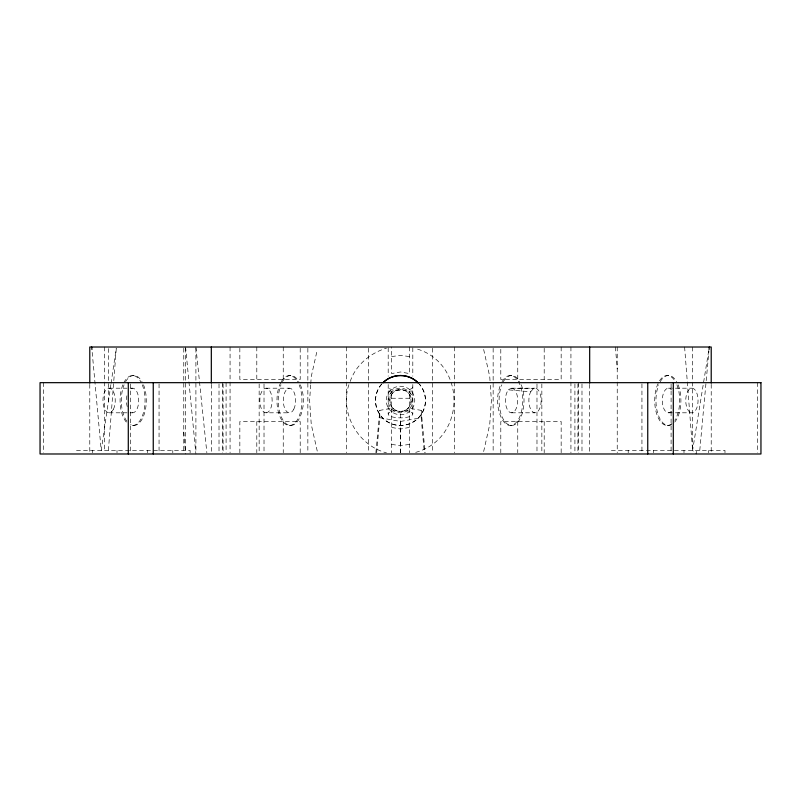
<?xml version="1.0" encoding="UTF-8"?>
<svg xmlns="http://www.w3.org/2000/svg" width="801" height="801" viewBox="0 0 801 801"><rect width="100%" height="100%" fill="white"/><g stroke="black" fill="none" stroke-linecap="round" stroke-linejoin="round"><path stroke-width="0.6" stroke-dasharray="4 3" d="M108.395 401.551L108.395 348.255M400.5 452.765L400.5 411.374C414.467 411.904 414.467 389.096 400.5 389.626C386.533 389.096 386.533 411.904 400.5 411.374M310.688 384.88L309.607 400.5L311.259 424.41L317.346 451.554M310.768 383.679L311.259 376.59L317.346 349.446M108.395 450.422L116.305 348.255M376.67 452.775L379.814 417.752L379.814 410.372L392.72 408.069M375.889 452.745L379.814 410.372M699.774 450.422L708.955 350.748M110.888 384.58L101.226 450.422L91.925 349.506M111.069 383.369L116.225 348.225M708.705 350.698L692.605 450.422L696.459 453.987L696.459 450.422M483.654 451.554L489.741 424.41L491.393 400.5L490.152 382.598M348.906 384.64C339.434 412.795 357.837 445.446 386.472 452.855M350.237 381.426C355.684 365.056 370.242 353.081 386.472 348.145M530.663 391.799L533.416 388.615A12.305 6.148 90 0 1 541.136 401.571A12.305 6.148 90 0 1 532.415 411.644A12.305 6.148 90 0 1 530.663 391.799L508.465 389.847A12.305 6.148 90 0 0 508.014 410.573A12.305 6.148 90 0 0 517.596 402.643A12.305 6.148 90 0 0 509.947 388.615L508.465 389.847M389.847 394.352L391.799 391.799M409.411 427.424L400.5 429.026L391.589 427.424M415.679 452.375C466.883 438.437 466.683 362.282 415.449 348.525M379.814 417.752L400.5 421.446L421.186 417.752L421.186 410.372L408.28 408.069M391.589 356.565L400.5 355.394L409.411 356.565M409.411 444.435L400.5 445.606L391.589 444.435M396.465 410.502L394.352 410.773A12.305 3.805 0 0 0 391.078 416.51A12.305 3.805 0 0 0 409.922 416.51A12.305 3.805 0 0 0 406.648 410.773L404.535 410.502M132.566 375.539L133.797 375.539M289.461 375.539L290.693 375.539M510.307 375.539L511.539 375.539M667.203 375.539L668.434 375.539M109.096 388.195L132.566 388.195M265.992 388.195L289.461 388.195M511.539 388.195L535.008 388.195M668.434 388.195L691.904 388.195M509.947 388.615L533.416 388.615M388.195 391.068L391.589 391.068L391.589 452.795M412.805 391.068L409.411 391.068L409.411 452.795M391.589 398.247L409.411 398.247M109.096 412.805L132.566 412.805M265.992 412.805A12.305 6.148 90 0 0 271.319 394.352A12.305 6.148 90 0 0 260.665 394.342A12.305 6.148 90 0 0 265.992 412.805L289.461 412.805M511.539 412.805L535.008 412.805M668.434 412.805L691.904 412.805A12.305 6.148 90 0 0 697.23 394.352A12.305 6.148 90 0 0 686.577 394.342A12.305 6.148 90 0 0 691.904 412.805M132.566 425.461L133.797 425.461M289.461 425.461L290.693 425.461M510.307 425.461L511.539 425.461M667.203 425.461L668.434 425.461M409.201 391.799L411.153 394.352M483.654 349.446L489.741 376.59L490.072 381.396M195.905 347.013L206.858 452.745M185.592 347.013L195.784 452.745M421.186 410.372L425.111 452.745M421.186 417.752L424.33 452.775M615.408 347.013L617.231 369.021M183.769 431.979L185.482 452.765M684.605 347.013L692.605 450.422L692.605 347.013M757.356 382.668L757.356 452.735M724.985 452.795L724.985 450.422L610.883 450.422L610.883 452.795M711.218 384.33L711.218 452.745M708.525 450.422L708.525 452.795M683.994 450.422L683.994 452.795M671.098 383.919L671.098 452.735M653.576 450.422L653.576 452.795M641.941 383.919L641.941 452.735M628.204 450.422L628.204 452.795M617.231 347.013L617.231 452.735M589.676 384.33L589.676 452.745M581.987 383.919L581.987 452.735M578.512 382.668L578.512 452.735M577.922 383.919L577.922 452.735M574.918 383.919L574.918 452.735M570.933 347.013L570.933 452.745M561.161 347.013L561.161 379.464L500.795 379.464L500.795 347.013M561.161 452.735L561.161 421.536L500.795 421.536L500.795 452.735M544.199 348.265L544.199 379.464M544.199 421.536L544.199 452.735M541.846 383.919L541.846 452.735M536.98 383.919L536.98 452.735M517.756 347.013L517.756 379.464M517.756 421.536L517.756 452.735M493.146 348.255L493.146 452.745M454.698 347.013L454.698 452.745M432.59 348.255L432.59 452.745M412.805 347.824L412.805 376.24M412.805 384.49L412.805 414.067M409.411 347.013L409.411 373.576L400.5 371.974L391.589 373.576L391.589 347.013M400.5 421.446L400.5 452.735M388.195 347.824L388.195 376.24M388.195 384.49L388.195 414.067M368.41 348.255L368.41 452.745M346.302 347.013L346.302 452.745M307.854 348.255L307.854 452.745M300.205 348.265L300.205 379.464L239.839 379.464L239.839 348.265M300.205 452.735L300.205 421.536L239.839 421.536L239.839 452.735M283.244 347.013L283.244 379.464M283.244 421.536L283.244 452.735M264.02 383.919L264.02 452.735M259.154 383.919L259.154 452.735M256.801 347.013L256.801 379.464M256.801 421.536L256.801 452.735M230.067 347.013L230.067 452.745M226.082 382.668L226.082 452.735M223.079 383.919L223.079 452.735M222.488 382.668L222.488 452.735M219.013 383.919L219.013 452.735M211.324 384.33L211.324 452.745M195.905 348.255L195.905 453.987M190.117 452.795L190.117 450.422L76.015 450.422L76.015 452.795M185.592 348.255L185.592 453.987M183.769 348.265L183.769 452.765M172.796 450.422L172.796 452.795M159.059 383.919L159.059 452.735M147.424 450.422L147.424 452.795M130.553 383.919L130.553 452.735M117.006 450.422L117.006 452.795M104.541 347.013L104.541 450.422M92.475 450.422L92.475 452.795M89.782 384.33L89.782 452.745M43.644 382.668L43.644 452.735M412.805 386.933A12.305 3.805 0 0 1 400.5 390.738A12.305 3.805 0 0 1 388.195 386.933M502.077 381.737A24.961 12.476 90 0 1 520.209 385.301A24.961 12.476 90 0 1 517.236 421.256A24.961 12.476 90 0 1 499.494 412.976C496.93 404.885 496.93 396.115 499.494 388.024A24.961 12.476 90 0 1 500.605 384.79M521.241 384.79A24.961 12.476 90 0 1 520.049 418.753A24.961 12.476 90 0 1 503.028 418.753A24.961 12.476 90 0 1 501.847 384.79M503.308 381.737A24.961 12.476 90 0 1 519.769 381.737M281.231 381.737A24.961 12.486 -90 0 1 297.692 381.737M299.153 384.79A24.961 12.486 -90 0 1 297.652 419.334A24.961 12.486 -90 0 1 280.33 417.521A24.961 12.486 -90 0 1 280.63 382.848M282.463 381.747A24.961 12.476 -90 0 1 298.923 381.747M300.385 384.79A24.961 12.476 -90 0 1 301.496 388.024C304.07 396.115 304.06 404.885 301.506 412.976A24.961 12.476 -90 0 1 283.634 421.076A24.961 12.476 -90 0 1 281.001 384.79M671.979 423.559A24.961 12.486 -90 0 1 656.53 413.446A24.961 12.486 -90 0 1 659.173 381.376A24.961 12.486 -90 0 1 675.433 381.737M676.895 384.78A24.961 12.486 -90 0 1 674.792 420.305M671.508 411.153A12.305 6.148 -90 0 1 662.287 400.5A12.305 6.148 -90 0 1 671.508 389.847M660.204 381.747A24.961 12.476 -90 0 1 676.665 381.737M678.127 384.79A24.961 12.476 -90 0 1 674.672 422.117M671.669 424.61A24.961 12.476 -90 0 1 657.971 414.097A24.961 12.476 -90 0 1 658.742 384.79M418.162 382.838A24.971 24.941 89.8 0 1 400.5 425.471A24.971 24.941 -89.9 0 1 382.838 382.838A24.961 24.961 0 0 0 382.347 417.631A24.961 24.961 0 0 0 417.101 419.143A24.961 24.961 0 0 0 419.614 384.45M130.974 388.615A12.305 6.148 -90 0 1 138.713 400.5A12.305 6.148 -90 0 1 130.974 412.385M127.239 406.648A12.305 6.148 -90 0 1 127.239 394.352M125.577 381.747A24.961 12.476 -90 0 1 142.037 381.737M143.499 384.79A24.961 12.476 -90 0 1 144.27 414.087A24.961 12.476 -90 0 1 130.573 424.61M126.868 421.266A24.961 12.476 -90 0 1 124.105 384.79M142.268 384.79A24.961 12.486 90 0 1 143.329 413.176A24.961 12.486 90 0 1 130.393 425.081M126.328 422.117A24.961 12.486 90 0 1 122.863 384.78M123.734 382.838A24.961 12.486 90 0 1 140.796 381.737M392.81 408.19A10.874 10.874 0 0 0 411.003 403.314A10.874 10.874 0 0 0 397.686 389.997A10.874 10.874 0 0 0 392.81 408.19M391.799 409.201A12.305 12.305 0 0 0 412.385 403.684A12.305 12.305 0 0 0 397.316 388.615A12.305 12.305 0 0 0 391.799 409.201M393.371 412.855A14.268 14.268 0 0 0 414.768 400.5A14.268 14.268 0 0 0 393.371 388.145A14.268 14.268 0 0 0 393.371 412.855M293.807 409.181A12.305 6.148 -89.9 0 0 291.053 388.615A12.305 6.148 -89.9 0 0 283.514 403.704A12.305 6.148 -89.9 0 0 293.807 409.181M113.442 409.201A12.305 6.148 -90 0 0 110.688 388.615A12.305 6.148 -90 0 0 103.159 403.684A12.305 6.148 -90 0 0 113.442 409.201"/><path stroke-width="1.2" d="M709.075 349.506L709.306 347.013M91.694 347.013L91.925 349.506M711.218 383.088L711.218 347.013L89.782 347.013L89.782 383.088M673.301 382.668L673.301 453.987M647.749 382.668L647.749 453.987M589.676 347.013L589.676 383.088M211.324 347.013L211.324 383.088M153.251 382.668L153.251 453.987M128.29 382.668L128.29 453.987M760.95 382.668L40.05 382.668L40.05 453.987L760.95 453.987L760.95 382.668M418.152 382.848A24.961 24.961 0 0 0 382.848 382.848A24.971 24.941 -89.9 0 1 400.5 375.529A24.971 24.941 89.8 0 1 418.162 382.838"/></g></svg>
